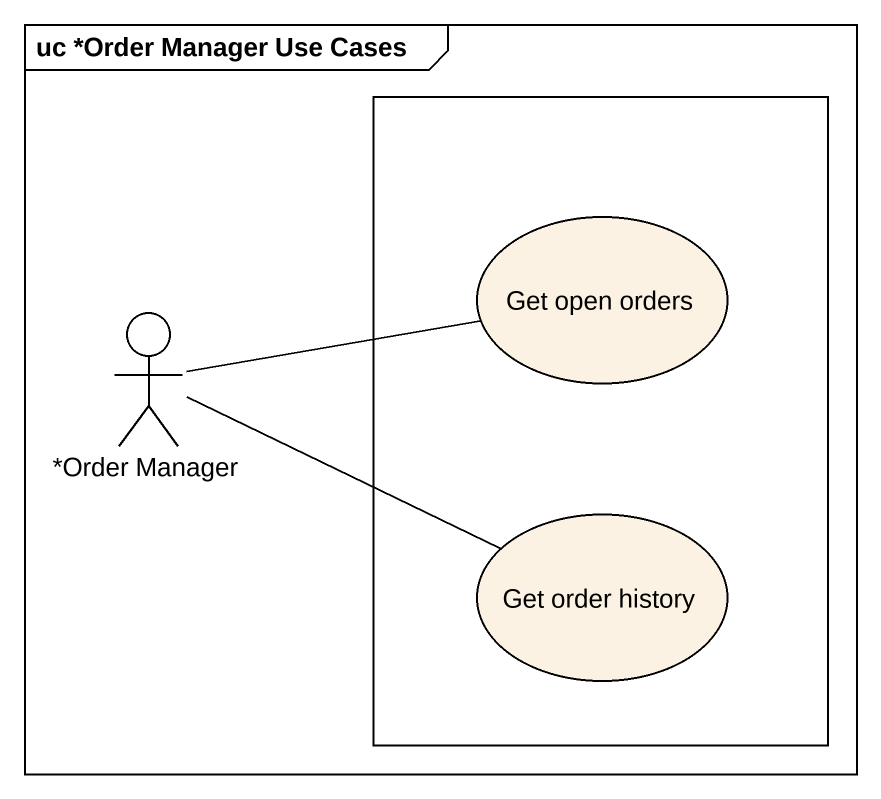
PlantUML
@startuml
mainframe uc *Order Manager Use Cases
rectangle " " as rectangle1 {
  usecase "Get open orders" as Get_open_orders
  usecase "Get order history" as Get_order_history
}
actor "*Order Manager" as Order_Manager
Order_Manager -right- Get_open_orders
Order_Manager -right- Get_order_history
@enduml
